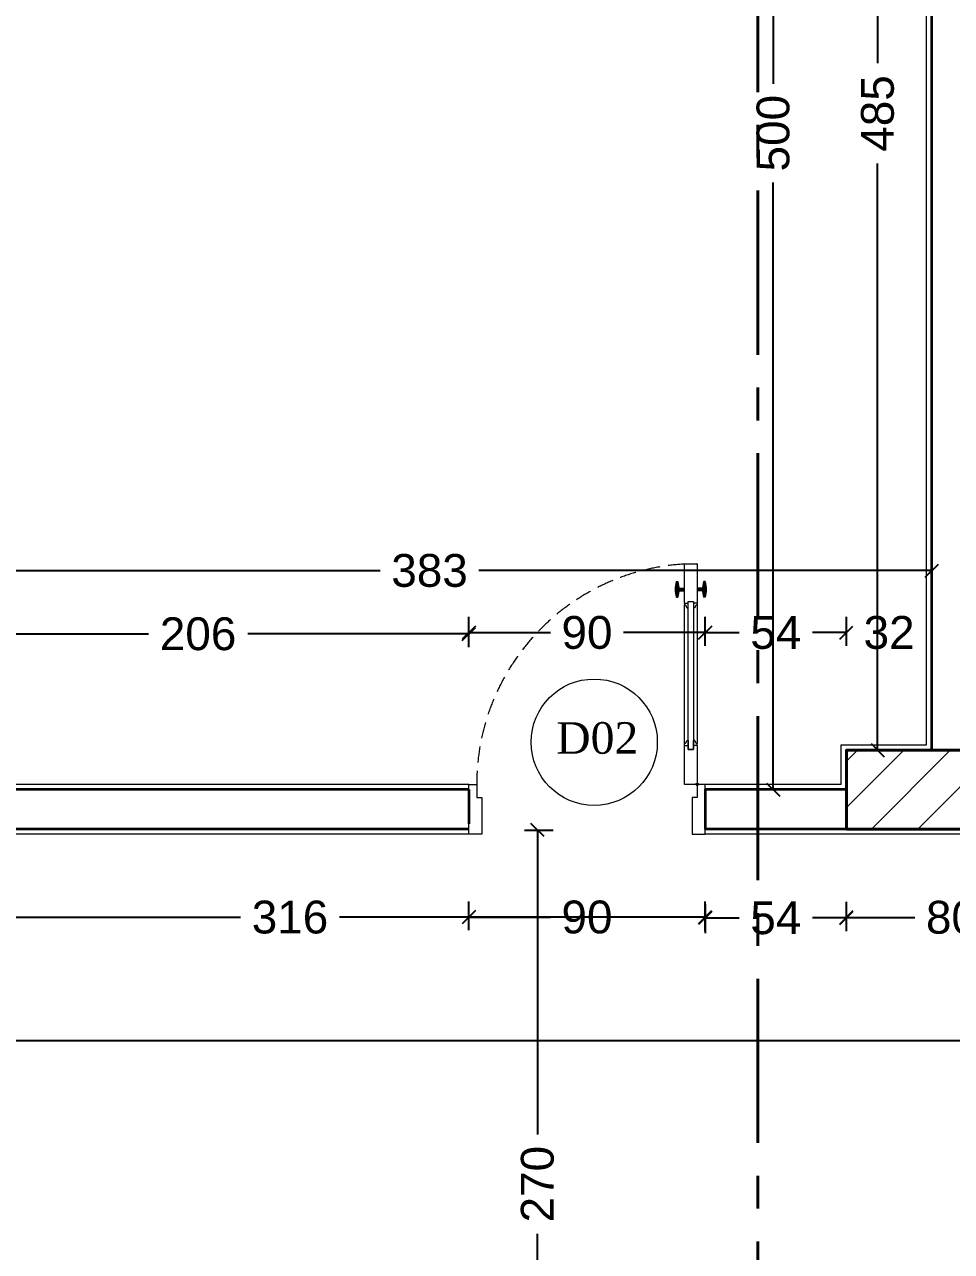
# Model space of a CAD drawing. Header units: inches. Extents: x -580639 to 179052, y 0 to 152898.
# Drawn here: x -289390 to -285860, y 137022 to 141692 of the extents above; entities that cross this region are included whole.
import ezdxf

# ---------------------------------------------------------------- set-up
doc = ezdxf.new("R2010")
doc.units = ezdxf.units.IN
doc.header["$LTSCALE"] = 500
doc.header["$MEASUREMENT"] = 0
for name, pattern in [('ACAD_ISO03W100', [30, 12, -18]), ('CENTER', [2, 1.25, -0.25, 0.25, -0.25]), ('HIDDEN2', [0.1875, 0.125, -0.0625])]:
    doc.linetypes.add(name, pattern=pattern)
for name, color, linetype, lineweight in [('A-DOOR', 110, 'Continuous', 13), ('A-wall', 52, 'Continuous', 35), ('col', 4, 'Continuous', 40), ('DIM', 8, 'Continuous', 18), ('fini', 11, 'Continuous', 13), ('Room reference', 50, 'Continuous', 13)]:
    doc.layers.add(name, color=color, linetype=linetype, lineweight=lineweight)
doc.styles.add('50', font='arial.ttf', dxfattribs={"height": 125})
doc.styles.add('ROMANS 2', font='times.ttf')
doc.dimstyles.new('DIM', dxfattribs={"dimscale": 50, "dimtxt": 125, "dimasz": 1, "dimexe": 1.2, "dimexo": 1, "dimgap": 1, "dimtad": 0, "dimtoh": 1, "dimdec": 0, "dimlfac": 0.1, "dimrnd": 1, "dimdsep": 46, "dimtxsty": '50', "dimblk": 'OBLIQUE', "dimcen": 0.09, "dimclrt": 8, "dimadec": 0, "dimazin": 0, "dimtfac": 1, "dimtdec": 0, "dimtix": 1, "dimtofl": 0, "dimtmove": 2, "dimatfit": 2, "dimfxl": 1, "dimfxlon": 1, "dimtzin": 0, "dimarcsym": 0})

# ---------------------------------------------------------------- blocks, each defined once
blk = doc.blocks.new('DOOO')
at = {"layer": 'Room reference'}
blk.add_circle((0, 0), 240.4, dxfattribs=at)
at = {"layer": 'Room reference', "style": 'ROMANS 2'}
blk.add_attdef('D02', (-144.8, -44), '', height=120.2, rotation=360, dxfattribs=at)
blk = doc.blocks.new('_Oblique')
at = {"color": 0, "linetype": 'ByBlock', "lineweight": -2}
blk.add_line((-0.5, -0.5), (0.5, 0.5), dxfattribs=at)
blk = doc.blocks.new('*D1257')
at = {"layer": 'Defpoints', "color": 0, "transparency": 16777216}
for p in [(-287557.2, 138625.6), (-287436.3, 138625.6), (-287580, 135929.7)]:
    blk.add_point(p, dxfattribs=at)
at = {"layer": 'DIM', "color": 0, "lineweight": -2, "transparency": 16777216}
for p, q in [((-287486.3, 138625.6), (-287376.3, 138625.6)), ((-287436.3, 138625.6), (-287436.3, 137466.6)), ((-287436.3, 135929.7), (-287436.3, 137088.7)), ((-287486.3, 135929.7), (-287376.3, 135929.7))]:
    blk.add_line(p, q, dxfattribs=at)
at = {"layer": 'DIM', "color": 0, "lineweight": -2, "transparency": 16777216, "xscale": 50, "yscale": 50, "zscale": 50}
for p, rotation in [((-287436.3, 138625.6), 90), ((-287436.3, 135929.7), 270)]:
    blk.add_blockref('_Oblique', p, dxfattribs=dict(at, rotation=rotation))
at = {"layer": 'DIM', "color": 8, "transparency": 16777216, "insert": (-287436.3, 137277.7), "char_height": 125, "attachment_point": 5, "rotation": 90, "style": '50'}
blk.add_mtext('270', dxfattribs=at)
blk = doc.blocks.new('*D1297')
at = {"layer": 'Defpoints', "color": 0, "transparency": 16777216}
for p in [(-283920.9, 137823.3), (-295959.9, 137530.7), (-283920.9, 137470.6)]:
    blk.add_point(p, dxfattribs=at)
at = {"layer": 'DIM', "color": 0, "lineweight": -2, "transparency": 16777216}
for p, q in [((-295959.9, 137773.3), (-295959.9, 137883.3)), ((-283920.9, 137773.3), (-283920.9, 137883.3)), ((-295959.9, 137823.3), (-290170.9, 137823.3)), ((-283920.9, 137823.3), (-289709.9, 137823.3))]:
    blk.add_line(p, q, dxfattribs=at)
at = {"layer": 'DIM', "color": 0, "lineweight": -2, "transparency": 16777216, "xscale": 50, "yscale": 50, "zscale": 50, "rotation": 180}
blk.add_blockref('_Oblique', (-295959.9, 137823.3), dxfattribs=at)
at = {"layer": 'DIM', "color": 0, "lineweight": -2, "transparency": 16777216, "xscale": 50, "yscale": 50, "zscale": 50}
blk.add_blockref('_Oblique', (-283920.9, 137823.3), dxfattribs=at)
at = {"layer": 'DIM', "color": 8, "transparency": 16777216, "insert": (-289940.4, 137823.3), "char_height": 125, "attachment_point": 5, "style": '50'}
blk.add_mtext('1204', dxfattribs=at)
blk = doc.blocks.new('*D1258')
at = {"layer": 'Defpoints', "color": 0, "transparency": 16777216}
for p in [(-286259.9, 138293), (-286259.9, 137925.2), (-285459.9, 137925.2)]:
    blk.add_point(p, dxfattribs=at)
at = {"layer": 'DIM', "color": 0, "lineweight": -2, "transparency": 16777216}
for p, q in [((-286259.9, 138243), (-286259.9, 138353)), ((-285459.9, 138243), (-285459.9, 138353)), ((-286259.9, 138293), (-285999.3, 138293)), ((-285459.9, 138293), (-285720.5, 138293))]:
    blk.add_line(p, q, dxfattribs=at)
at = {"layer": 'DIM', "color": 0, "lineweight": -2, "transparency": 16777216, "xscale": 50, "yscale": 50, "zscale": 50, "rotation": 180}
blk.add_blockref('_Oblique', (-286259.9, 138293), dxfattribs=at)
at = {"layer": 'DIM', "color": 0, "lineweight": -2, "transparency": 16777216, "xscale": 50, "yscale": 50, "zscale": 50}
blk.add_blockref('_Oblique', (-285459.9, 138293), dxfattribs=at)
at = {"layer": 'DIM', "color": 8, "transparency": 16777216, "insert": (-285859.9, 138293), "char_height": 125, "attachment_point": 5, "style": '50'}
blk.add_mtext('80', dxfattribs=at)
blk = doc.blocks.new('*D1259')
at = {"layer": 'Defpoints', "color": 0, "transparency": 16777216}
for p in [(-286797.9, 138291.1), (-286797.9, 137925.2), (-286259.9, 137925.2)]:
    blk.add_point(p, dxfattribs=at)
at = {"layer": 'DIM', "color": 0, "lineweight": -2, "transparency": 16777216}
for p, q in [((-286797.9, 138241.1), (-286797.9, 138351.1)), ((-286259.9, 138241.1), (-286259.9, 138351.1)), ((-286797.9, 138291.1), (-286668.2, 138291.1)), ((-286259.9, 138291.1), (-286389.6, 138291.1))]:
    blk.add_line(p, q, dxfattribs=at)
at = {"layer": 'DIM', "color": 0, "lineweight": -2, "transparency": 16777216, "xscale": 50, "yscale": 50, "zscale": 50, "rotation": 180}
blk.add_blockref('_Oblique', (-286797.9, 138291.1), dxfattribs=at)
at = {"layer": 'DIM', "color": 0, "lineweight": -2, "transparency": 16777216, "xscale": 50, "yscale": 50, "zscale": 50}
blk.add_blockref('_Oblique', (-286259.9, 138291.1), dxfattribs=at)
at = {"layer": 'DIM', "color": 8, "transparency": 16777216, "insert": (-286528.9, 138291.1), "char_height": 125, "attachment_point": 5, "style": '50'}
blk.add_mtext('54', dxfattribs=at)
blk = doc.blocks.new('*D1260')
at = {"layer": 'Defpoints', "color": 0, "transparency": 16777216}
for p in [(-287697.9, 138294), (-287697.9, 137925.2), (-286797.9, 137925.2)]:
    blk.add_point(p, dxfattribs=at)
at = {"layer": 'DIM', "color": 0, "lineweight": -2, "transparency": 16777216}
for p, q in [((-287697.9, 138244), (-287697.9, 138354)), ((-286797.9, 138244), (-286797.9, 138354)), ((-287697.9, 138294), (-287387.2, 138294)), ((-286797.9, 138294), (-287108.6, 138294))]:
    blk.add_line(p, q, dxfattribs=at)
at = {"layer": 'DIM', "color": 0, "lineweight": -2, "transparency": 16777216, "xscale": 50, "yscale": 50, "zscale": 50, "rotation": 180}
blk.add_blockref('_Oblique', (-287697.9, 138294), dxfattribs=at)
at = {"layer": 'DIM', "color": 0, "lineweight": -2, "transparency": 16777216, "xscale": 50, "yscale": 50, "zscale": 50}
blk.add_blockref('_Oblique', (-286797.9, 138294), dxfattribs=at)
at = {"layer": 'DIM', "color": 8, "transparency": 16777216, "insert": (-287247.9, 138294), "char_height": 125, "attachment_point": 5, "style": '50'}
blk.add_mtext('90', dxfattribs=at)
blk = doc.blocks.new('*D1276')
at = {"layer": 'Defpoints', "color": 0, "transparency": 16777216}
for p in [(-289959.9, 138629.7), (-286797.9, 138629.7), (-289959.9, 138293.7)]:
    blk.add_point(p, dxfattribs=at)
at = {"layer": 'DIM', "color": 0, "lineweight": -2, "transparency": 16777216}
for p, q in [((-289959.9, 138343.7), (-289959.9, 138233.7)), ((-286797.9, 138343.7), (-286797.9, 138233.7)), ((-289959.9, 138293.7), (-288566.9, 138293.7)), ((-286797.9, 138293.7), (-288190.9, 138293.7))]:
    blk.add_line(p, q, dxfattribs=at)
at = {"layer": 'DIM', "color": 0, "lineweight": -2, "transparency": 16777216, "xscale": 50, "yscale": 50, "zscale": 50, "rotation": 180}
blk.add_blockref('_Oblique', (-289959.9, 138293.7), dxfattribs=at)
at = {"layer": 'DIM', "color": 0, "lineweight": -2, "transparency": 16777216, "xscale": 50, "yscale": 50, "zscale": 50}
blk.add_blockref('_Oblique', (-286797.9, 138293.7), dxfattribs=at)
at = {"layer": 'DIM', "color": 8, "transparency": 16777216, "insert": (-288378.9, 138293.7), "char_height": 125, "attachment_point": 5, "style": '50'}
blk.add_mtext('316', dxfattribs=at)
blk = doc.blocks.new('*D1335')
at = {"layer": 'Defpoints', "color": 0, "transparency": 16777216}
for p in [(-286141.1, 143777.7), (-286141.1, 138929.7), (-286141.1, 138929.7)]:
    blk.add_point(p, dxfattribs=at)
at = {"layer": 'DIM', "color": 0, "lineweight": -2, "transparency": 16777216}
for p, q in [((-286141.1, 143777.7), (-286201.1, 143777.7)), ((-286141.1, 143777.7), (-286141.1, 141544.8)), ((-286141.1, 138929.7), (-286141.1, 141162.7)), ((-286141.1, 138929.7), (-286201.1, 138929.7))]:
    blk.add_line(p, q, dxfattribs=at)
at = {"layer": 'DIM', "color": 0, "lineweight": -2, "transparency": 16777216, "xscale": 50, "yscale": 50, "zscale": 50}
for p, rotation in [((-286141.1, 143777.7), 90), ((-286141.1, 138929.7), 270)]:
    blk.add_blockref('_Oblique', p, dxfattribs=dict(at, rotation=rotation))
at = {"layer": 'DIM', "color": 8, "transparency": 16777216, "insert": (-286141.1, 141353.7), "char_height": 125, "attachment_point": 5, "rotation": 90, "style": '50'}
blk.add_mtext('485', dxfattribs=at)
blk = doc.blocks.new('*D1336')
at = {"layer": 'Defpoints', "color": 0, "transparency": 16777216}
for p in [(-286538.9, 143777.7), (-286538.9, 143777.7), (-286538.9, 138779.7)]:
    blk.add_point(p, dxfattribs=at)
at = {"layer": 'DIM', "color": 0, "lineweight": -2, "transparency": 16777216}
for p, q in [((-286538.9, 143777.7), (-286478.9, 143777.7)), ((-286538.9, 143777.7), (-286538.9, 141466.6)), ((-286538.9, 138779.7), (-286538.9, 141090.9)), ((-286538.9, 138779.7), (-286478.9, 138779.7))]:
    blk.add_line(p, q, dxfattribs=at)
at = {"layer": 'DIM', "color": 0, "lineweight": -2, "transparency": 16777216, "xscale": 50, "yscale": 50, "zscale": 50}
for p, rotation in [((-286538.9, 143777.7), 90), ((-286538.9, 138779.7), 270)]:
    blk.add_blockref('_Oblique', p, dxfattribs=dict(at, rotation=rotation))
at = {"layer": 'DIM', "color": 8, "transparency": 16777216, "insert": (-286538.9, 141278.7), "char_height": 125, "attachment_point": 5, "rotation": 90, "style": '50'}
blk.add_mtext('500', dxfattribs=at)
blk = doc.blocks.new('*D1339')
at = {"layer": 'Defpoints', "color": 0, "transparency": 16777216}
for p in [(-287697.9, 139372.2), (-289759.9, 138779.7), (-287697.9, 138779.7)]:
    blk.add_point(p, dxfattribs=at)
at = {"layer": 'DIM', "color": 0, "lineweight": -2, "transparency": 16777216}
for p, q in [((-289759.9, 139322.2), (-289759.9, 139432.2)), ((-287697.9, 139322.2), (-287697.9, 139432.2)), ((-289759.9, 139372.2), (-288918, 139372.2)), ((-287697.9, 139372.2), (-288539.8, 139372.2))]:
    blk.add_line(p, q, dxfattribs=at)
at = {"layer": 'DIM', "color": 0, "lineweight": -2, "transparency": 16777216, "xscale": 50, "yscale": 50, "zscale": 50, "rotation": 180}
blk.add_blockref('_Oblique', (-289759.9, 139372.2), dxfattribs=at)
at = {"layer": 'DIM', "color": 0, "lineweight": -2, "transparency": 16777216, "xscale": 50, "yscale": 50, "zscale": 50}
blk.add_blockref('_Oblique', (-287697.9, 139372.2), dxfattribs=at)
at = {"layer": 'DIM', "color": 8, "transparency": 16777216, "insert": (-288728.9, 139372.2), "char_height": 125, "attachment_point": 5, "style": '50'}
blk.add_mtext('206', dxfattribs=at)
blk = doc.blocks.new('*D1340')
at = {"layer": 'Defpoints', "color": 0, "transparency": 16777216}
for p in [(-287697.9, 139377.2), (-287697.9, 138779.7), (-286797.9, 138779.7)]:
    blk.add_point(p, dxfattribs=at)
at = {"layer": 'DIM', "color": 0, "lineweight": -2, "transparency": 16777216}
for p, q in [((-287697.9, 139327.2), (-287697.9, 139437.2)), ((-286797.9, 139327.2), (-286797.9, 139437.2)), ((-287697.9, 139377.2), (-287387.2, 139377.2)), ((-286797.9, 139377.2), (-287108.6, 139377.2))]:
    blk.add_line(p, q, dxfattribs=at)
at = {"layer": 'DIM', "color": 0, "lineweight": -2, "transparency": 16777216, "xscale": 50, "yscale": 50, "zscale": 50, "rotation": 180}
blk.add_blockref('_Oblique', (-287697.9, 139377.2), dxfattribs=at)
at = {"layer": 'DIM', "color": 0, "lineweight": -2, "transparency": 16777216, "xscale": 50, "yscale": 50, "zscale": 50}
blk.add_blockref('_Oblique', (-286797.9, 139377.2), dxfattribs=at)
at = {"layer": 'DIM', "color": 8, "transparency": 16777216, "insert": (-287247.9, 139377.2), "char_height": 125, "attachment_point": 5, "style": '50'}
blk.add_mtext('90', dxfattribs=at)
blk = doc.blocks.new('*D1341')
at = {"layer": 'Defpoints', "color": 0, "transparency": 16777216}
for p in [(-286797.9, 139377.2), (-286797.9, 138779.7), (-286259.9, 138779.7)]:
    blk.add_point(p, dxfattribs=at)
at = {"layer": 'DIM', "color": 0, "lineweight": -2, "transparency": 16777216}
for p, q in [((-286797.9, 139327.2), (-286797.9, 139437.2)), ((-286259.9, 139327.2), (-286259.9, 139437.2)), ((-286797.9, 139377.2), (-286668.2, 139377.2)), ((-286259.9, 139377.2), (-286389.6, 139377.2))]:
    blk.add_line(p, q, dxfattribs=at)
at = {"layer": 'DIM', "color": 0, "lineweight": -2, "transparency": 16777216, "xscale": 50, "yscale": 50, "zscale": 50, "rotation": 180}
blk.add_blockref('_Oblique', (-286797.9, 139377.2), dxfattribs=at)
at = {"layer": 'DIM', "color": 0, "lineweight": -2, "transparency": 16777216, "xscale": 50, "yscale": 50, "zscale": 50}
blk.add_blockref('_Oblique', (-286259.9, 139377.2), dxfattribs=at)
at = {"layer": 'DIM', "color": 8, "transparency": 16777216, "insert": (-286528.9, 139377.2), "char_height": 125, "attachment_point": 5, "style": '50'}
blk.add_mtext('54', dxfattribs=at)
blk = doc.blocks.new('*D1342')
at = {"layer": 'Defpoints', "color": 0, "transparency": 16777216}
for p in [(-286259.9, 139377.2), (-286259.9, 138929.7), (-285934.9, 138929.7)]:
    blk.add_point(p, dxfattribs=at)
at = {"layer": 'DIM', "color": 0, "lineweight": -2, "transparency": 16777216}
for p, q in [((-286259.9, 139327.2), (-286259.9, 139437.2)), ((-285934.9, 139327.2), (-285934.9, 139437.2))]:
    blk.add_line(p, q, dxfattribs=at)
at = {"layer": 'DIM', "color": 8, "transparency": 16777216, "insert": (-286097.4, 139377.2), "char_height": 125, "attachment_point": 5, "style": '50'}
blk.add_mtext('32', dxfattribs=at)
blk = doc.blocks.new('*D1343')
at = {"layer": 'Defpoints', "color": 0, "transparency": 16777216}
for p in [(-289759.9, 139700.3), (-285934.9, 139700.3), (-285934.9, 139613.3)]:
    blk.add_point(p, dxfattribs=at)
at = {"layer": 'DIM', "color": 0, "lineweight": -2, "transparency": 16777216}
for p, q in [((-289759.9, 139650.3), (-289759.9, 139553.3)), ((-289759.9, 139613.3), (-288035.4, 139613.3)), ((-285934.9, 139613.3), (-287659.3, 139613.3)), ((-285934.9, 139650.3), (-285934.9, 139553.3))]:
    blk.add_line(p, q, dxfattribs=at)
at = {"layer": 'DIM', "color": 0, "lineweight": -2, "transparency": 16777216, "xscale": 50, "yscale": 50, "zscale": 50, "rotation": 180}
blk.add_blockref('_Oblique', (-289759.9, 139613.3), dxfattribs=at)
at = {"layer": 'DIM', "color": 0, "lineweight": -2, "transparency": 16777216, "xscale": 50, "yscale": 50, "zscale": 50}
blk.add_blockref('_Oblique', (-285934.9, 139613.3), dxfattribs=at)
at = {"layer": 'DIM', "color": 8, "transparency": 16777216, "insert": (-287847.4, 139613.3), "char_height": 125, "attachment_point": 5, "style": '50'}
blk.add_mtext('383', dxfattribs=at)
blk = doc.blocks.new('SECTIO B-B')
at = {"layer": 'col', "linetype": 'CENTER'}
blk.add_line((-18370, 11128.6), (-18370, 0), dxfattribs=at)

msp = doc.modelspace()

# ---------------------------------------------------------------- hatches: boundary and pattern name
at = {"layer": 'DIM', "transparency": 33554503}
h = msp.add_hatch(dxfattribs=at)
h.set_pattern_fill('ANSI31', color=256, scale=1000)
h.paths.add_polyline_path([(-281009.883, 142429.733), (-281259.883, 142429.733), (-281259.883, 141629.733), (-281009.883, 141629.733)])
h.paths.add_polyline_path([(-286010.193, 144027.733), (-286610.193, 144027.733), (-286610.193, 143777.733), (-286010.193, 143777.733)])
h.paths.add_polyline_path([(-295959.883, 135929.733), (-296209.883, 135929.733), (-296209.883, 135329.733), (-295959.883, 135329.733)])
h.paths.add_polyline_path([(-295909.883, 131629.733), (-296209.883, 131629.733), (-296209.883, 130829.733), (-295909.883, 130829.733)])
h.paths.add_polyline_path([(-291479.963, 131079.733), (-292079.963, 131079.733), (-292079.963, 130829.733), (-291479.963, 130829.733)])
h.paths.add_polyline_path([(-291279.963, 135929.733), (-292079.963, 135929.733), (-292079.963, 135629.733), (-291279.963, 135629.733)])
h.paths.add_polyline_path([(-287579.963, 135929.733), (-288379.963, 135929.733), (-288379.963, 135629.733), (-287579.963, 135629.733)])
h.paths.add_polyline_path([(-287579.963, 131429.733), (-287829.963, 131429.733), (-287829.963, 130829.733), (-287579.963, 130829.733)])
h.paths.add_polyline_path([(-281009.883, 135929.733), (-281259.883, 135929.733), (-281259.883, 135329.733), (-281009.883, 135329.733)])
h.paths.add_polyline_path([(-281009.883, 139429.733), (-281259.883, 139429.733), (-281259.883, 138629.733), (-281009.883, 138629.733)])
h.paths.add_polyline_path([(-285459.883, 138929.733), (-286259.883, 138929.733), (-286259.883, 138629.733), (-285459.883, 138629.733)])

# ---------------------------------------------------------------- linework, layer by layer
at = {"layer": 'A-DOOR'}
for p, q in [((-286907.137, 139572.015), (-286902.137, 139572.015)), ((-286907.137, 139512.015), (-286907.137, 139572.015)), ((-286902.137, 139512.015), (-286902.137, 139572.015)), ((-286797.917, 139572.015), (-286802.917, 139572.015)), ((-286802.917, 139512.015), (-286802.917, 139572.015)), ((-286797.917, 139512.015), (-286797.917, 139572.015)), ((-286897.299, 139547.015), (-286877.136, 139547.015)), ((-286897.245, 139537.015), (-286877.136, 139537.015)), ((-286897.137, 139542.015), (-286877.136, 139542.015)), ((-286827.917, 139547.515), (-286807.753, 139547.515)), ((-286827.917, 139542.515), (-286807.915, 139542.515)), ((-286827.917, 139537.515), (-286807.807, 139537.515)), ((-286907.137, 139512.015), (-286902.137, 139512.015)), ((-286877.15, 139489.903), (-286877.15, 139483.291)), ((-286877.15, 139489.903), (-286862.434, 139489.903)), ((-286877.124, 138954.75), (-286877.15, 139483.291)), ((-286868.106, 139471.381), (-286862.434, 139471.381)), ((-286827.904, 139489.903), (-286842.62, 139489.903)), ((-286836.948, 139471.381), (-286842.62, 139471.381)), ((-286827.904, 139489.903), (-286827.878, 138954.75)), ((-286797.917, 139512.015), (-286802.917, 139512.015)), ((-286877.124, 138948.138), (-286877.124, 138954.75)), ((-286868.08, 138966.66), (-286862.408, 138966.66)), ((-286836.922, 138966.66), (-286842.594, 138966.66)), ((-286827.878, 138948.138), (-286827.878, 138954.75)), ((-286877.124, 138948.138), (-286862.408, 138948.138)), ((-286827.878, 138948.138), (-286842.594, 138948.138))]:
    msp.add_line(p, q, dxfattribs=at)
for points in [[(-286877.15, 139489.903), (-286877.124, 139639.688), (-286827.904, 139639.733), (-286827.93, 139489.948)], [(-286862.434, 139471.381), (-286862.434, 139495.191), (-286842.62, 139495.191), (-286842.62, 139471.381)], [(-286862.408, 138966.66), (-286862.408, 138932.597), (-286842.594, 138932.597), (-286842.594, 138966.66)], [(-286827.904, 138948.202), (-286827.904, 138799.733), (-286877.124, 138799.733), (-286877.124, 138948.138)], [(-287697.904, 138799.733), (-287667.904, 138799.733), (-287667.904, 138749.733), (-287647.904, 138749.733), (-287647.904, 138609.733), (-287697.904, 138609.733), (-287697.904, 138799.733)], [(-286797.904, 138799.733), (-286827.904, 138799.733), (-286827.904, 138749.733), (-286847.904, 138749.733), (-286847.904, 138609.733), (-286797.904, 138609.733), (-286797.904, 138799.733)]]:
    msp.add_lwpolyline(points, dxfattribs=at)
msp.add_lwpolyline([(-286842.594, 138932.597), (-286862.408, 138932.597), (-286862.434, 139495.191), (-286842.62, 139495.191)], close=True, dxfattribs=at)
msp.add_circle((-286827.904, 138799.733), 5.015, dxfattribs=at)
at = {"layer": 'A-DOOR', "linetype": 'HIDDEN2'}
msp.add_arc((-286827.904, 138799.733), 840, 93.359217, 180, dxfattribs=at)
at = {"layer": 'A-DOOR', "linetype": 'ACAD_ISO03W100', "ltscale": 0.005}
msp.add_arc((-286827.904, 138799.733), 840, 90, 90.104651, dxfattribs=at)
at = {"layer": 'A-DOOR'}
for centre, radius, start, end in [((-286819.637, 139542.015), 92.5, 161.075356, 198.924644), ((-286989.637, 139542.015), 92.5, 341.075356, 18.924644), ((-286715.417, 139542.015), 92.5, 161.075356, 198.924644), ((-286885.417, 139542.015), 92.5, 341.075356, 18.924644), ((-286879.407, 139472.187), 11.33, 355.916547, 78.508625), ((-286825.647, 139472.187), 11.33, 101.491375, 184.083453), ((-286879.381, 138965.854), 11.33, 281.491375, 4.083453), ((-286825.621, 138965.854), 11.33, 175.916547, 258.508625)]:
    msp.add_arc(centre, radius, start, end, dxfattribs=at)
at = {"layer": 'A-wall'}
for p, q in [((-285934.883, 138929.733), (-285934.883, 143777.733)), ((-287697.904, 138779.733), (-289759.883, 138779.733)), ((-287697.904, 138779.733), (-287697.904, 138649.733)), ((-286259.883, 138779.733), (-286797.904, 138779.733)), ((-286797.904, 138779.733), (-286797.904, 138629.733)), ((-287697.904, 138629.733), (-289959.883, 138629.733)), ((-284921.862, 138629.733), (-286797.904, 138629.733))]:
    msp.add_line(p, q, dxfattribs=at)
at = {"layer": 'col'}
msp.add_lwpolyline([(-285459.883, 138629.733), (-286259.883, 138629.733), (-286259.883, 138929.733), (-285459.883, 138929.733)], close=True, dxfattribs=at)
at = {"layer": 'fini'}
for p, q in [((-285954.883, 138949.733), (-285954.883, 143757.733)), ((-287697.904, 138799.733), (-289739.883, 138799.733)), ((-286279.883, 138799.733), (-286797.904, 138799.733)), ((-287697.904, 138609.733), (-289979.883, 138609.733)), ((-284921.862, 138609.733), (-286797.904, 138609.733))]:
    msp.add_line(p, q, dxfattribs=at)
msp.add_lwpolyline([(-286279.883, 138799.733), (-286279.883, 138949.733), (-285954.883, 138949.733)], dxfattribs=at)

# ---------------------------------------------------------------- block references
at = {"layer": 'DIM'}
msp.add_blockref('SECTIO B-B', (-268227.684, 131931.324), dxfattribs=at)
msp.add_blockref('SECTIO B-B', (-268227.684, 131931.324), dxfattribs=at)
at = {"layer": 'Room reference', "color": 2}
msp.add_blockref('DOOO', (-287220.398, 138960.257), dxfattribs=at).add_auto_attribs({'D02': 'D02'})

# ---------------------------------------------------------------- dimensions: what is measured, and where the dimension line sits
at = {"layer": 'DIM'}
for base, p1, p2, picture, middle in [((-286538.893, 143777.733), (-286538.893, 138779.733), (-286538.893, 143777.733), '*D1336', (-286538.893, 141278.733)), ((-286141.068, 138929.733), (-286141.068, 143777.733), (-286141.068, 138929.733), '*D1335', (-286141.068, 141353.733)), ((-287436.32, 138625.622), (-287579.963, 135929.733), (-287557.157, 138625.622), '*D1257', (-287436.32, 137277.677))]:
    dim = msp.add_linear_dim(base=base, p1=p1, p2=p2, angle=90, dimstyle='DIM', dxfattribs=at)
    dim.commit()
    dim.dimension.update_dxf_attribs({"geometry": picture, "text_midpoint": middle})
for base, p1, p2, picture, middle in [((-285934.882992901, 139613.265723481), (-289759.882992901, 139700.28355379), (-285934.882992901, 139700.28355379), '*D1343', (-287847.382992901, 139613.265723481)), ((-287697.904, 139372.187), (-289759.883, 138779.733), (-287697.904, 138779.733), '*D1339', (-288728.893, 139372.187)), ((-287697.904, 139377.187), (-286797.904, 138779.733), (-287697.904, 138779.733), '*D1340', (-287247.904, 139377.187)), ((-286797.904, 139377.187), (-286259.883, 138779.733), (-286797.904, 138779.733), '*D1341', (-286528.893, 139377.187)), ((-286259.882992901, 139377.186587773), (-285934.882992901, 138929.732690685), (-286259.882992901, 138929.732690685), '*D1342', (-286097.382992901, 139377.186587773)), ((-289959.883, 138293.659), (-286797.904, 138629.733), (-289959.883, 138629.733), '*D1276', (-288378.893, 138293.659)), ((-287697.904, 138294.047), (-286797.904, 137925.205), (-287697.904, 137925.205), '*D1260', (-287247.904, 138294.047)), ((-286797.904, 138291.127), (-286259.883, 137925.205), (-286797.904, 137925.205), '*D1259', (-286528.893, 138291.127)), ((-286259.883, 138292.981), (-285459.883, 137925.205), (-286259.883, 137925.205), '*D1258', (-285859.883, 138292.981)), ((-283920.884, 137823.302), (-295959.883, 137530.719), (-283920.884, 137470.647), '*D1297', (-289940.383, 137823.302))]:
    dim = msp.add_linear_dim(base=base, p1=p1, p2=p2, dimstyle='DIM', dxfattribs=at)
    dim.commit()
    dim.dimension.update_dxf_attribs({"geometry": picture, "text_midpoint": middle})

doc.saveas('drawing.dxf')
